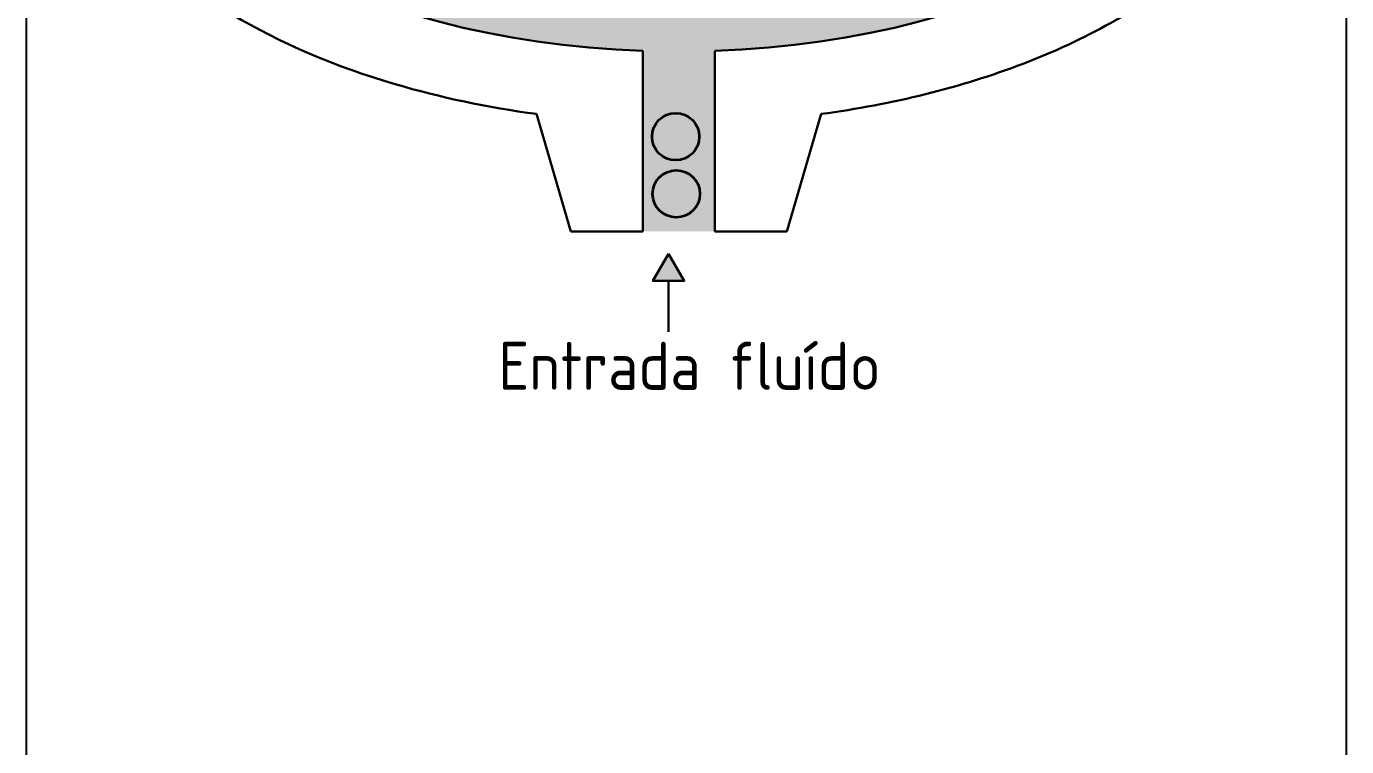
# Model space of a CAD drawing. Header units: millimetres. Extents: x -30196 to -29646, y -21694 to -21274.
# Drawn here: x -30141.2 to -30086.2, y -21440.5 to -21410.5 of the extents above; entities that cross this region are included whole.
import ezdxf

# ---------------------------------------------------------------- set-up
doc = ezdxf.new("R2010")
doc.units = ezdxf.units.MM
doc.layers.add('AM_8', color=1, linetype='Continuous', lineweight=25)
doc.styles.add('ACISOTS', font='isocp.shx', dxfattribs={"height": 1})

# ---------------------------------------------------------------- blocks, each defined once
blk = doc.blocks.new('bloque')
at = {"lineweight": 30}
for p, q in [((0, 0), (-1.424977175935055, -4.892827157724241)), ((0, 0), (3, 0)), ((3, -7.526611502686137), (3, 0)), ((9, 0), (6, 0)), ((6, -7.526611502686137), (6, 0)), ((9, 0), (10.42489395416123, -4.892804138606152)), ((3, -32.47338849731386), (3, -40)), ((6, -32.47338849731386), (6, -40)), ((0, -40), (-1.425005756122118, -35.10717429929718)), ((9, -40), (10.42484451019845, -35.10721209830444)), ((0, -40), (3, -40)), ((9, -40), (6, -40))]:
    blk.add_line(p, q, dxfattribs=at)
for start_param, end_param in [(4.777652692010582, 7.788717922348591), (7.919245345600376, 10.93031057593838)]:
    blk.add_ellipse((4.5, -20), major_axis=(-23, 0), ratio=0.5434782608695652, start_param=start_param, end_param=end_param, dxfattribs=at)
for points, knots in [([(-1.424977175935055, -4.892827157724241), (-2.92374984307753, -5.094320627144043), (-4.392543210138683, -5.37289196643178), (-8.645255426174117, -6.432437170700723), (-11.2722842330586, -7.435612314020545), (-15.06521450265427, -9.576656324050418), (-16.42673611589998, -10.55964519811459), (-18.45257975888308, -12.5020210928742), (-19.2043971713465, -13.40395006135441), (-20.38446822525293, -15.28782868452981), (-20.82888504589209, -16.25887438888094), (-21.39614839488422, -18.26121229485216), (-21.52762151860225, -19.2867053509035), (-21.46811855664782, -21.1458688821258), (-21.33368845879158, -21.9808187348608), (-20.86420823950903, -23.59477951697045), (-20.53031170042595, -24.37622394878417), (-19.45885908504715, -26.28472960739964), (-18.59953166810374, -27.35660344953067), (-16.57421024594078, -29.30050777413999), (-15.40496793785496, -30.17388008857233), (-12.10905730452941, -32.15533259020231), (-9.808747943650815, -33.13010370212942), (-5.441579504138645, -34.41730362859744), (-3.460828524464887, -34.83351373885307), (-1.425005756125756, -35.10717429929355)], [4.954980096992549, 4.954980096992549, 4.954980096992549, 4.954980096992549, 5.14224467141907, 5.14224467141907, 5.516773820272112, 5.516773820272112, 5.767563485023053, 5.767563485023053, 5.95497249159128, 5.95497249159128, 6.130104256674407, 6.130104256674407, 6.300325975215877, 6.300325975215877, 6.439882453339902, 6.439882453339902, 6.579438931463926, 6.579438931463926, 6.798754017790848, 6.798754017790848, 7.018069104117769, 7.018069104117769, 7.357002176123697, 7.357002176123697, 7.611391200057779, 7.611391200057779, 7.611391200057779, 7.611391200057779]), ([(10.42484451019845, -35.10721209830444), (11.91441853527067, -34.9068641142585), (13.37476723344298, -34.63041601725854), (17.60397979476693, -33.57988480106724), (20.21743791006884, -32.58656714215249), (24.03887028022291, -30.44389416907143), (25.43005596462899, -29.44168081774114), (27.48327340827018, -27.46528783822941), (28.23970494886089, -26.55134600424572), (29.46082918450702, -24.57781510845962), (29.92387908352248, -23.51846923797348), (30.42896334717079, -21.4971483727677), (30.52938015871405, -20.55217227409958), (30.45429271303874, -18.67053218636283), (30.28018119927947, -17.73616319130815), (29.68508334348371, -15.94137466405664), (29.26602055037438, -15.08148981551494), (28.22842159468564, -13.46177991677541), (27.6107926939294, -12.70129756363167), (26.21175471477909, -11.28181722449881), (25.42976790881221, -10.62186350349293), (22.98932009575583, -8.871309958620259), (21.15437719173133, -7.901518086306169), (17.13338834466049, -6.310230845701881), (14.94523935265534, -5.689449643919943), (11.92227924005419, -5.114576721487538), (11.17735176515271, -4.993993081028748), (10.42489395416123, -4.892804138606152)], [8.096574817785179, 8.096574817785179, 8.096574817785179, 8.096574817785179, 8.282704379671472, 8.282704379671472, 8.654963503444058, 8.654963503444058, 8.910868821484426, 8.910868821484426, 9.100243749331254, 9.100243749331254, 9.289618677178082, 9.289618677178082, 9.446354838403028, 9.446354838403028, 9.603090999627975, 9.603090999627975, 9.759827160852922, 9.759827160852922, 9.916563322077868, 9.916563322077868, 10.07329948330282, 10.07329948330282, 10.36613573622064, 10.36613573622064, 10.65897198913847, 10.65897198913847, 10.75298325868008, 10.75298325868008, 10.75298325868008, 10.75298325868008])]:
    blk.add_open_spline(points, degree=3, knots=knots, dxfattribs=at)

msp = doc.modelspace()

# ---------------------------------------------------------------- hatches: boundary and pattern name
at = {"layer": 'AM_8'}
h = msp.add_hatch(color=4, dxfattribs=at)
edge = h.paths.add_edge_path()
edge.add_arc((-30118.16818486416, -21405.51696529068), 0.5, 31.63761228181754, 128.688846302031)
edge.add_arc((-30123.36425146647, -21399.02862589494), 7.8125, 303.31115369802995, 308.6888463019879, ccw=False)
edge.add_arc((-30118.79914688823, -21405.97538603473), 0.5, 123.3111536977368, 220.3623877182019)
edge.add_arc((-30121.41507936506, -21408.19875965182), 2.93314621950437, -5.345920586735019, 40.36238771796212, ccw=False)
edge.add_arc((-30123.36425146647, -21399.02862589494), 10.625, 290.72179193998454, 297.2782080599629, ccw=False)
edge.add_arc((-30117.85376472623, -21406.6131602172), 2.93314621950437, 187.6376122818688, 233.3459205867254, ccw=False)
edge.add_arc((-30121.25645380929, -21407.06944956459), 0.5, 7.637612282533835, 104.6888463020175)
edge.add_arc((-30123.36425146647, -21399.02862589494), 7.8125, 279.31115369794384, 284.6888463019781, ccw=False)
edge.add_arc((-30122.01932281487, -21407.23160237742), 0.5, 99.31115369874321, 196.3623877181117)
edge.add_arc((-30125.31342356789, -21408.19875965182), 2.93314621950437, -29.345920586889406, 16.362387718001116, ccw=False)
edge.add_arc((-30123.36425146647, -21399.02862589494), 10.625, 266.72179194004826, 273.2782080599322, ccw=False)
edge.add_arc((-30121.41507936506, -21408.19875965182), 2.93314621950437, 163.6376122819308, 209.3459205868546, ccw=False)
edge.add_arc((-30124.70918011808, -21407.23160237742), 0.5, 343.6376122824057, 440.6888463020121)
edge.add_arc((-30123.36425146647, -21399.02862589494), 7.8125, 255.3111536980477, 260.68884630198147, ccw=False)
edge.add_arc((-30125.47204912365, -21407.06944956459), 0.5, 75.3111536975792, 172.3623877178794)
edge.add_arc((-30128.87473820671, -21406.6131602172), 2.93314621950437, 306.6540794132454, 352.36238771806075, ccw=False)
edge.add_arc((-30123.36425146647, -21399.02862589494), 10.625, 242.7217919400725, 249.2782080599649, ccw=False)
edge.add_arc((-30125.31342356789, -21408.19875965182), 2.93314621950437, 139.6376122819838, 185.3459205868832, ccw=False)
edge.add_arc((-30127.92935604471, -21405.97538603473), 0.5, 319.6376122821158, 416.6888463020342)
edge.add_arc((-30123.36425146647, -21399.02862589494), 7.8125, 231.3111536980121, 236.6888463019847, ccw=False)
edge.add_arc((-30128.56031806878, -21405.51696529068), 0.5, 51.31115369796898, 148.3623877179638)
edge.add_arc((-30131.48323962695, -21403.71612589494), 2.93314621950437, 282.6540794131847, 328.36238771809207, ccw=False)
edge.add_arc((-30123.36425146647, -21399.02862589494), 10.625, 218.721791940045, 225.2782080599409, ccw=False)
edge.add_arc((-30128.87473820671, -21406.6131602172), 2.93314621950437, 115.63761228191169, 161.3459205868331, ccw=False)
edge.add_arc((-30130.3601839171, -21403.51801175453), 0.5, 295.6376122825473, 392.6888463018506)
edge.add_arc((-30123.36425146647, -21399.02862589494), 7.8125, 207.3111536980637, 212.6888463020101, ccw=False)
edge.add_arc((-30130.75013989358, -21402.84258819054), 0.5, 27.31115369685626, 124.3623877184415)
edge.add_arc((-30132.68789423555, -21400.00858023807), 2.93314621950437, 258.6540794131405, 304.3623877180069, ccw=False)
edge.add_arc((-30123.36425146647, -21399.02862589494), 10.625, 194.7217919401278, 201.278208059927, ccw=False)
edge.add_arc((-30131.48323962695, -21403.71612589494), 2.93314621950437, 91.63761228201429, 137.3459205869912, ccw=False)
edge.add_arc((-30131.58135151272, -21400.28438187442), 0.5, 271.6376122811783, 368.6888463018337)
edge.add_arc((-30123.36425146647, -21399.02862589494), 7.8125, 183.3111536980457, 188.6888463020216, ccw=False)
edge.add_arc((-30131.66287451065, -21399.50874236073), 0.5, 3.311153697204178, 100.3623877180716)
edge.add_arc((-30132.28040630674, -21396.13159157267), 2.93314621950437, 234.6540794130947, 280.3623877180218, ccw=False)
edge.add_arc((-30123.36425146647, -21399.02862589494), 10.625, 170.7217919400808, 177.278208059933, ccw=False)
edge.add_arc((-30132.68789423555, -21400.00858023807), 2.93314621950437, 67.63761228187252, 113.3459205868746, ccw=False)
edge.add_arc((-30131.38170786033, -21396.83362037727), 0.5, 247.637612281928, 344.6888463021975)
edge.add_arc((-30123.36425146647, -21399.02862589494), 7.8125, 159.3111536980135, 164.6888463019544, ccw=False)
edge.add_arc((-30131.14070181275, -21396.09188003227), 0.5, 339.3111536980178, 436.3623877181733)
edge.add_arc((-30130.33123420532, -21392.75552646032), 2.93314621950437, 210.654079413131, 256.3623877180654, ccw=False)
edge.add_arc((-30123.36425146647, -21399.02862589494), 10.625, 146.7217919399488, 153.278208059918, ccw=False)
edge.add_arc((-30132.28040630674, -21396.13159157267), 2.93314621950437, 43.63761228187468, 89.34592058665709, ccw=False)
edge.add_arc((-30129.79577316114, -21393.76239527513), 0.5, 223.6376122824344, 320.6888463021759)
edge.add_arc((-30123.36425146647, -21399.02862589494), 7.8125, 135.3111536980276, 140.6888463019898, ccw=False)
edge.add_arc((-30129.27391020314, -21393.18280774295), 0.5, 315.3111536974327, 412.3623877179907)
edge.add_arc((-30127.17740749531, -21390.46413722954), 2.93314621950437, 186.6540794132262, 232.3623877180749, ccw=False)
edge.add_arc((-30123.36425146647, -21399.02862589494), 10.625, 122.72179194004059, 129.2782080599449, ccw=False)
edge.add_arc((-30130.33123420532, -21392.75552646032), 2.93314621950437, 19.637612281988595, 65.34592058680408, ccw=False)
edge.add_arc((-30127.0977699324, -21391.60174928936), 0.5, 199.6376122813978, 296.6888463020224)
edge.add_arc((-30123.36425146647, -21399.02862589494), 7.8125, 111.31115369809379, 116.6888463019894, ccw=False)
edge.add_arc((-30126.38528491041, -21391.28453051971), 0.5, 291.311153696967, 388.3623877183504)
edge.add_arc((-30123.36425146647, -21389.65362589494), 2.93314621950437, 162.6540794131826, 208.3623877180079, ccw=False)
edge.add_line((-30126.1640045233, -21388.77913772134), (-30126.25288177948, -21388.45377103092))
edge.add_ellipse((-30113.98925146647, -21399.02862589494), major_axis=(23, 0), ratio=0.5434782608695652, start_angle=122.2220112646417, end_angle=266.2606647684775)
edge.add_line((-30115.48925146647, -21411.50201439225), (-30115.48925146647, -21419.02862589494))
edge.add_line((-30115.48925146647, -21419.02862589494), (-30112.48925146647, -21419.02862589494))
edge.add_line((-30112.48925146647, -21419.02862589494), (-30112.48925146647, -21411.50201439225))
edge.add_ellipse((-30113.98925146647, -21399.02862589494), major_axis=(23, 0), ratio=0.5434782608695652, start_angle=273.7393352315225, end_angle=414.9475678609976)
edge.add_line((-30100.77975776421, -21388.79579072178), (-30100.90454860834, -21389.12881099465))
edge.add_arc((-30099.10376472623, -21391.44409157267), 2.93314621950437, 126.6540794132454, 127.87513937197971, ccw=False)
edge.add_arc((-30104.61425146647, -21399.02862589494), 10.625, 62.72179194007248, 69.27820805996492, ccw=False)
edge.add_arc((-30102.66507936506, -21389.85849213806), 2.93314621950437, -40.36238771801618, 5.34592058688321, ccw=False)
edge.add_arc((-30100.04914688823, -21392.08186575515), 0.5, 139.6376122821158, 236.6888463020342)
edge.add_arc((-30104.61425146647, -21399.02862589494), 7.8125, 51.311153698012106, 56.68884630198471, ccw=False)
edge.add_arc((-30099.41818486416, -21392.54028649919), 0.5, 231.311153697969, 328.3623877179638)
edge.add_arc((-30096.49526330599, -21394.34112589494), 2.93314621950437, 102.65407941318472, 148.3623877180921, ccw=False)
edge.add_arc((-30104.61425146647, -21399.02862589494), 10.625, 38.72179194004502, 45.27820805994088, ccw=False)
edge.add_arc((-30099.10376472623, -21391.44409157267), 2.93314621950437, 295.6376122819117, 341.345920586833, ccw=False)
edge.add_arc((-30097.61831901584, -21394.53924003534), 0.5, 115.6376122825473, 212.6888463018506)
edge.add_arc((-30104.61425146647, -21399.02862589494), 7.8125, 27.31115369806372, 32.68884630201018, ccw=False)
edge.add_arc((-30097.22836303936, -21395.21466359933), 0.5, 207.3111536968563, 304.3623877184415)
edge.add_arc((-30095.29060869739, -21398.04867155181), 2.93314621950437, 78.6540794131405, 124.36238771800689, ccw=False)
edge.add_arc((-30104.61425146647, -21399.02862589494), 10.625, 14.721791940127787, 21.27820805992701, ccw=False)
edge.add_arc((-30096.49526330599, -21394.34112589494), 2.93314621950437, 271.63761228201435, 317.3459205869911, ccw=False)
edge.add_arc((-30096.39715142023, -21397.77286991545), 0.5, 91.63761228117839, 188.6888463018337)
edge.add_arc((-30104.61425146647, -21399.02862589494), 7.8125, 3.3111536980457004, 8.688846302021602, ccw=False)
edge.add_arc((-30096.3156284223, -21398.54850942914), 0.5, 183.3111536972042, 280.3623877180716)
edge.add_arc((-30095.69809662621, -21401.9256602172), 2.93314621950437, 54.65407941309468, 100.36238771802192, ccw=False)
edge.add_arc((-30104.61425146647, -21399.02862589494), 10.625, 350.7217919400808, 357.27820805993304, ccw=False)
edge.add_arc((-30095.29060869739, -21398.04867155181), 2.93314621950437, 247.6376122818724, 293.3459205868746, ccw=False)
edge.add_arc((-30096.59679507262, -21401.22363141261), 0.5, 67.63761228192799, 164.6888463021975)
edge.add_arc((-30104.61425146647, -21399.02862589494), 7.8125, 339.31115369801347, 344.68884630195436, ccw=False)
edge.add_arc((-30096.8378011202, -21401.96537175761), 0.5, 159.3111536980179, 256.3623877181734)
edge.add_arc((-30097.64726872762, -21405.30172532955), 2.93314621950437, 30.654079413131, 76.36238771806529, ccw=False)
edge.add_arc((-30104.61425146647, -21399.02862589494), 10.625, 326.7217919399488, 333.278208059918, ccw=False)
edge.add_arc((-30095.69809662621, -21401.9256602172), 2.93314621950437, 223.6376122818747, 269.3459205866571, ccw=False)
edge.add_arc((-30098.1827297718, -21404.29485651475), 0.5, 43.63761228243441, 140.6888463021759)
edge.add_arc((-30104.61425146647, -21399.02862589494), 7.8125, 315.3111536980277, 320.68884630198977, ccw=False)
edge.add_arc((-30098.7045927298, -21404.87444404692), 0.5, 135.3111536974327, 232.3623877179906)
edge.add_arc((-30100.80109543764, -21407.59311456034), 2.93314621950437, 6.6540794132261, 52.36238771807501, ccw=False)
edge.add_arc((-30104.61425146647, -21399.02862589494), 10.625, 302.72179194004053, 309.27820805994486, ccw=False)
edge.add_arc((-30097.64726872762, -21405.30172532955), 2.93314621950437, 199.6376122819886, 245.34592058680408, ccw=False)
edge.add_arc((-30100.88073300054, -21406.45550250052), 0.5, 19.63761228100518, 116.6888463020224)
edge.add_arc((-30104.61425146647, -21399.02862589494), 7.8125, 291.31115369809373, 296.68884630200137, ccw=False)
edge.add_arc((-30101.59321802253, -21406.77272127016), 0.5, 111.311153696967, 208.3623877183504)
edge.add_arc((-30104.61425146647, -21408.40362589494), 2.93314621950437, -17.345920586817385, 28.36238771800788, ccw=False)
edge.add_arc((-30104.61425146647, -21399.02862589494), 10.625, 278.72179194000205, 285.2782080599368, ccw=False)
edge.add_arc((-30100.80109543764, -21407.59311456034), 2.93314621950437, 175.6376122819464, 221.3459205867484, ccw=False)
edge.add_arc((-30104.22429548999, -21407.33197405013), 0.5, 355.6376122813421, 452.6888463022111)
edge.add_arc((-30104.61425146647, -21399.02862589494), 7.8125, 267.3111536979979, 272.6888463019767, ccw=False)
edge.add_arc((-30105.00420744295, -21407.33197405013), 0.5, 87.31115369818573, 184.3623877178265)
edge.add_arc((-30108.42740749531, -21407.59311456034), 2.93314621950437, -41.34592058688918, 4.362387718195407, ccw=False)
edge.add_arc((-30104.61425146647, -21399.02862589494), 10.625, 254.7217919401682, 261.27820805993974, ccw=False)
edge.add_arc((-30104.61425146647, -21408.40362589494), 2.93314621950437, 151.6376122818333, 197.345920587059, ccw=False)
edge.add_arc((-30107.63528491041, -21406.77272127016), 0.5, 331.6376122825812, 428.6888463017164)
edge.add_arc((-30104.61425146647, -21399.02862589494), 7.8125, 243.3111536979747, 248.6888463019905, ccw=False)
edge.add_arc((-30108.3477699324, -21406.45550250052), 0.5, 63.31115369835004, 160.3623877182095)
edge.add_arc((-30111.58123420532, -21405.30172532955), 2.93314621950437, 294.6540794131959, 340.3623877181452, ccw=False)
edge.add_arc((-30104.61425146647, -21399.02862589494), 10.625, 230.7217919400675, 237.2782080599594, ccw=False)
edge.add_arc((-30108.42740749531, -21407.59311456034), 2.93314621950437, 127.6376122818254, 173.3459205868445, ccw=False)
edge.add_arc((-30110.52391020314, -21404.87444404692), 0.5, 307.6376122825941, 404.6888463019777)
edge.add_arc((-30104.61425146647, -21399.02862589494), 7.8125, 219.3111536979895, 224.6888463020101, ccw=False)
edge.add_arc((-30111.04577316114, -21404.29485651475), 0.5, 39.31115369814669, 136.362387718155)
edge.add_arc((-30113.53040630674, -21401.9256602172), 2.93314621950437, 270.6540794131338, 316.3623877180248, ccw=False)
edge.add_arc((-30104.61425146647, -21399.02862589494), 10.625, 206.7217919400381, 213.2782080599369, ccw=False)
edge.add_arc((-30111.58123420532, -21405.30172532955), 2.93314621950437, 103.63761228186547, 149.345920586783, ccw=False)
edge.add_arc((-30112.39070181275, -21401.96537175761), 0.5, 283.6376122822317, 380.6888463019821)
edge.add_arc((-30104.61425146647, -21399.02862589494), 7.8125, 195.3111536980129, 200.6888463019865, ccw=False)
edge.add_arc((-30112.63170786033, -21401.22363141261), 0.5, 15.31115369831467, 112.3623877182306)
edge.add_arc((-30113.81261494283, -21398.69708534658), 2.289573104635588, 256.3438671605702, 295.63839614828277, ccw=False)
edge.add_arc((-30115.24526330599, -21403.71612589494), 2.93314621950437, 42.654079413318414, 72.29343978297311, ccw=False)
edge.add_arc((-30123.36425146647, -21399.02862589494), 10.625, 338.7217919400913, 345.2782080599621, ccw=False)
edge.add_arc((-30114.04060869739, -21400.00858023807), 2.93314621950437, 235.6376122818356, 281.3459205868735, ccw=False)
edge.add_arc((-30115.97836303936, -21402.84258819054), 0.5, 55.63761228248207, 152.6888463020204)
edge.add_arc((-30123.36425146647, -21399.02862589494), 7.8125, 327.31115369797544, 332.6888463020082, ccw=False)
edge.add_arc((-30116.36831901584, -21403.51801175453), 0.5, 147.3111536983746, 244.3623877180089)
edge.add_arc((-30117.85376472623, -21406.6131602172), 2.93314621950437, 18.654079413166926, 64.3623877179935, ccw=False)
edge.add_arc((-30123.36425146647, -21399.02862589494), 10.625, 314.72179194005906, 321.278208059955, ccw=False)
edge.add_arc((-30115.24526330599, -21403.71612589494), 2.93314621950437, 211.6376122819452, 257.3459205868153, ccw=False)
h = msp.add_hatch(color=5, dxfattribs=at)
edge = h.paths.add_edge_path()
edge.add_arc((-30114.12030348528, -21415.08193085275), 0.9848832851446083, 11.45915590272196, 340.0070675520569)
edge.add_arc((-30114.12030348528, -21415.08193085275), 0.9848832851445584, 340.0070675520569, 371.459155902722)
h = msp.add_hatch(color=5, dxfattribs=at)
edge = h.paths.add_edge_path()
edge.add_arc((-30114.09533897982, -21417.46552357669), 0.9848832851446083, 11.45915590272196, 340.0070675520569)
edge.add_arc((-30114.09533897982, -21417.46552357669), 0.9848832851445584, 340.0070675520569, 371.459155902722)
at = {"layer": 'AM_8', "lineweight": 30}
msp.add_hatch(color=0, dxfattribs=at).paths.add_polyline_path([(-30113.7630843228, -21421.0935035584), (-30114.41682054339, -21419.96119920958), (-30115.07055676399, -21421.0935035584), (-30114.41682054339, -21421.0935035584)])

# ---------------------------------------------------------------- linework, layer by layer
for p, q in [((-30141.16855270931, -21442.19450415868), (-30141.1685527093, -21358.19450415868)), ((-30086.16855270931, -21442.19450415868), (-30086.16855270931, -21358.19450415868))]:
    msp.add_line(p, q)
at = {"lineweight": 30}
msp.add_line((-30114.41682054339, -21423.21686156339), (-30114.41682054339, -21421.0935035584), dxfattribs=at)
msp.add_lwpolyline([(-30114.41682054339, -21419.96119920958), (-30115.07055676399, -21421.0935035584), (-30113.7630843228, -21421.0935035584)], close=True, dxfattribs=at)
at = {"lineweight": 35}
for centre in [(-30114.12030348528, -21415.08193085275), (-30114.09533897982, -21417.46552357669)]:
    msp.add_circle(centre, 0.9848832851484985, dxfattribs=at)

# ---------------------------------------------------------------- block references
msp.add_blockref('bloque', (-30118.48925146647, -21379.02862589494))

# ---------------------------------------------------------------- texts
at = {"style": 'ACISOTS'}
msp.add_text('Entrada fluído', height=2, dxfattribs=at).set_placement((-30121.50996587994, -21425.63818196035))

doc.saveas('drawing.dxf')
